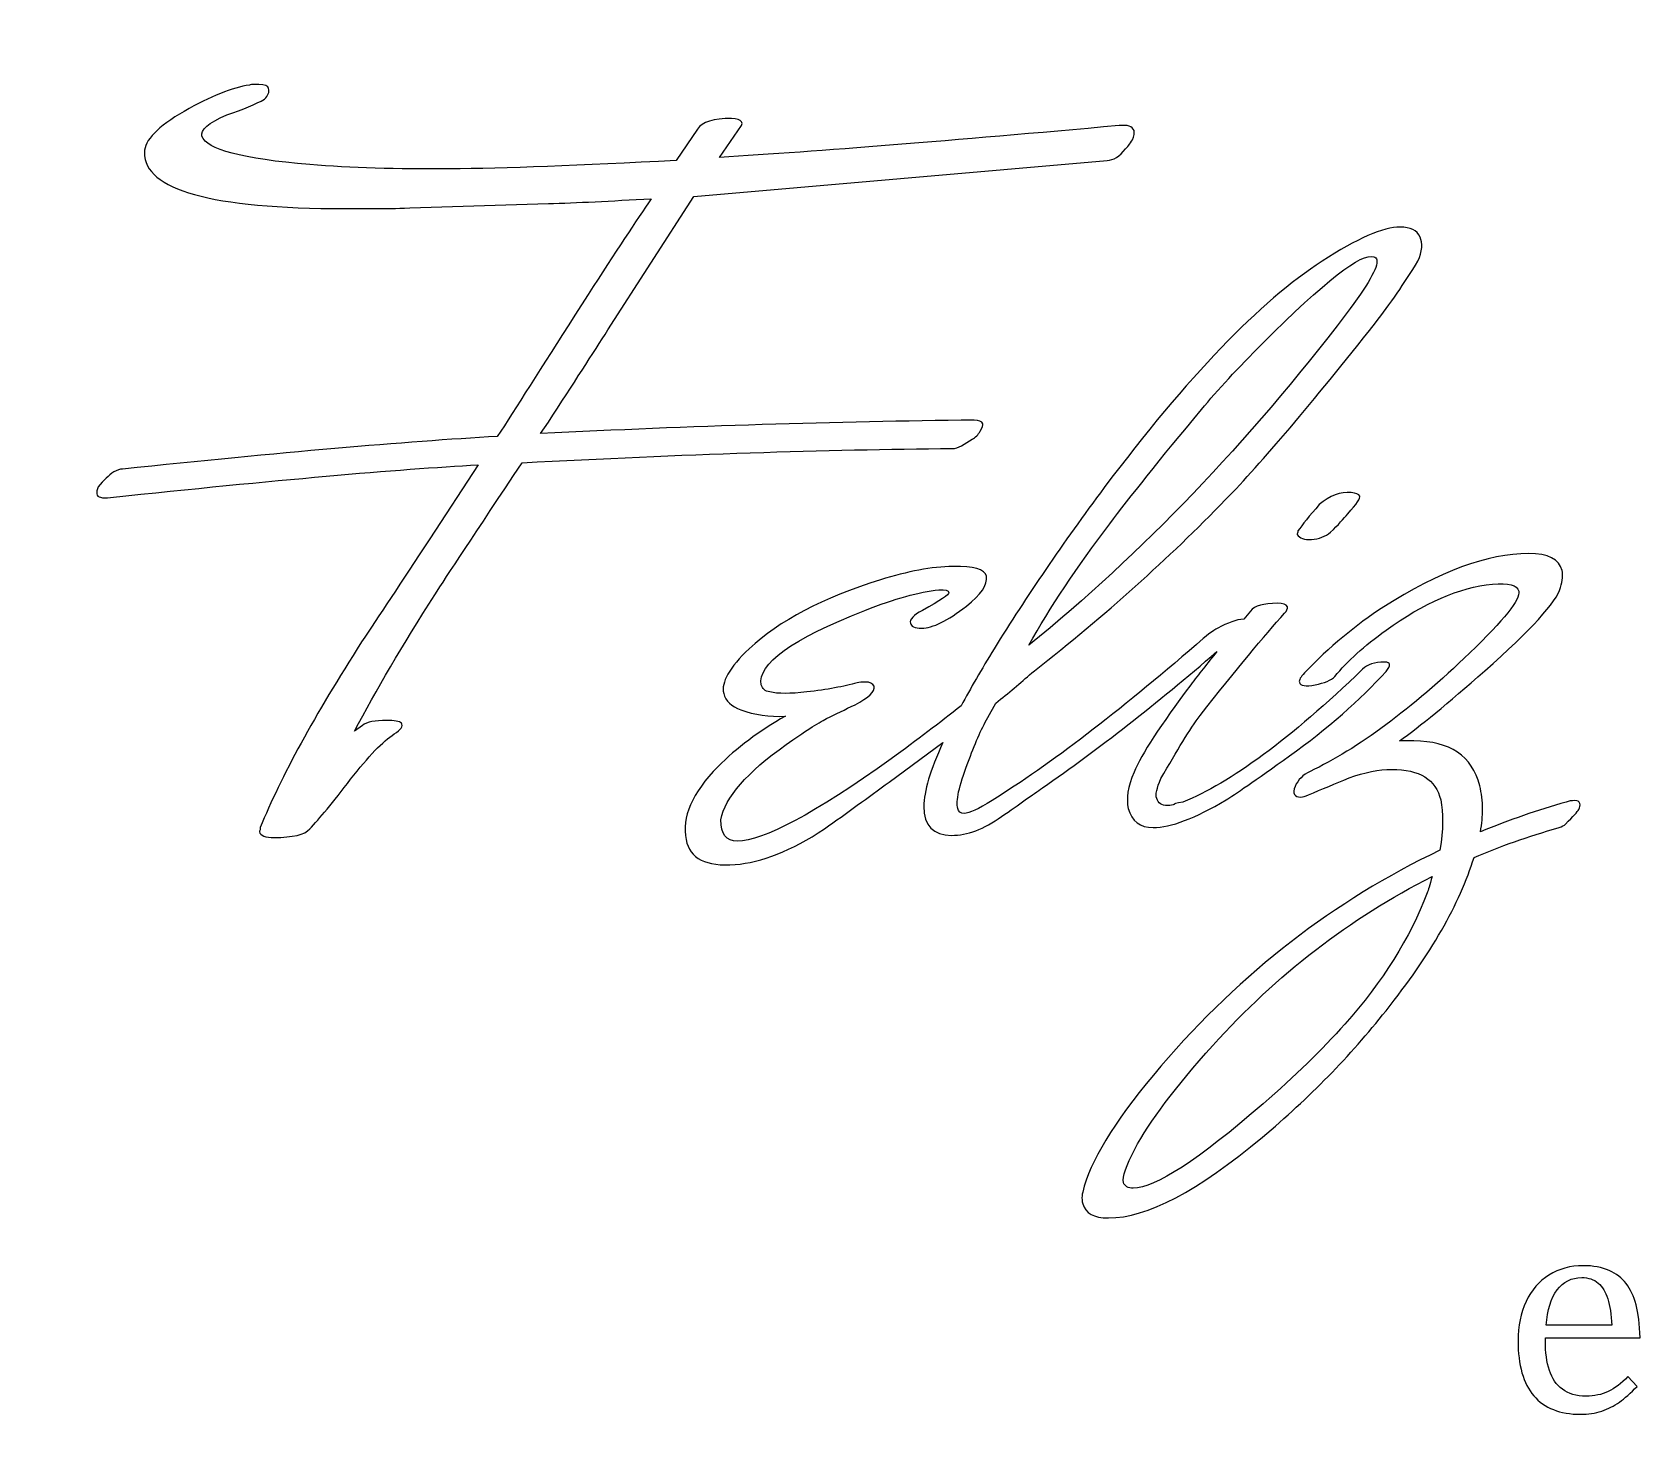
# Model space of a CAD drawing. Header units: millimetres. Extents: x 8111 to 9232, y 1489 to 2404.
# Drawn here: x 8969.1 to 9073.8, y 2016.1 to 2107.6 of the extents above; entities that cross this region are included whole.
import ezdxf

# ---------------------------------------------------------------- set-up
doc = ezdxf.new("R2010")
doc.units = ezdxf.units.MM
doc.header["$MEASUREMENT"] = 0
doc.layers.add('Camada 1', color=7, linetype='Continuous')

msp = doc.modelspace()

# ---------------------------------------------------------------- linework, layer by layer
at = {"layer": 'Camada 1', "color": 250, "lineweight": 20}
msp.add_open_spline([(8951.9421, 1934.7116), (9073.2673, 1934.7116), (9102.3449, 1934.7112), (9231.9422, 1934.7112), (9231.9422, 1934.7112), (9231.9422, 1934.7112), (9231.9422, 2274.7112), (9231.9422, 2274.7112), (9231.9422, 2274.7112), (9102.1938, 2274.7112), (9073.5808, 2274.7112), (8951.9421, 2274.7112), (8951.9421, 2274.7112), (8941.5139, 2274.7112), (8930.8703, 2274.7112), (8920.4421, 2274.7112), (8920.4421, 2274.7112), (8920.4421, 2274.7112), (8905.4421, 2274.7112), (8905.4421, 2274.7112), (8905.4421, 2274.7112), (8905.4421, 2274.7112), (8905.4421, 2271.7114), (8905.4421, 2271.7114), (8905.4421, 2271.7114), (8905.4421, 2271.7114), (8861.4421, 2271.7114), (8861.4421, 2271.7114), (8861.4421, 2271.7114), (8861.4421, 2271.7114), (8861.4421, 2274.7112), (8861.4421, 2274.7112), (8861.4421, 2274.7112), (8861.4421, 2274.7112), (8846.4421, 2274.7112), (8846.4421, 2274.7112), (8846.4421, 2274.7112), (8846.4421, 2274.7112), (8846.4421, 1934.7116), (8846.4421, 1934.7116), (8846.4421, 1934.7116), (8846.4421, 1934.7116), (8861.4421, 1934.7116), (8861.4421, 1934.7116), (8861.4421, 1934.7116), (8861.4421, 1934.7116), (8861.4421, 1937.7114), (8861.4421, 1937.7114), (8861.4421, 1937.7114), (8861.4421, 1937.7114), (8905.4421, 1937.7114), (8905.4421, 1937.7114), (8905.4421, 1937.7114), (8905.4421, 1937.7114), (8905.4421, 1934.7116), (8905.4421, 1934.7116), (8905.4421, 1934.7116), (8905.4421, 1934.7116), (8920.4421, 1934.7116), (8920.4421, 1934.7116), (8920.4421, 1934.7116), (8930.8703, 1934.7116), (8941.5139, 1934.7116), (8951.9421, 1934.7116)], degree=3, knots=[0, 0, 0, 0, 0.05882353, 0.05882353, 0.05882353, 0.05882353, 0.11764706, 0.11764706, 0.11764706, 0.11764706, 0.17647059, 0.17647059, 0.17647059, 0.17647059, 0.23529412, 0.23529412, 0.23529412, 0.23529412, 0.29411765, 0.29411765, 0.29411765, 0.29411765, 0.35294118, 0.35294118, 0.35294118, 0.35294118, 0.41176471, 0.41176471, 0.41176471, 0.41176471, 0.47058824, 0.47058824, 0.47058824, 0.47058824, 0.52941176, 0.52941176, 0.52941176, 0.52941176, 0.58823529, 0.58823529, 0.58823529, 0.58823529, 0.64705882, 0.64705882, 0.64705882, 0.64705882, 0.70588235, 0.70588235, 0.70588235, 0.70588235, 0.76470588, 0.76470588, 0.76470588, 0.76470588, 0.82352941, 0.82352941, 0.82352941, 0.82352941, 0.88235294, 0.88235294, 0.88235294, 0.88235294, 1, 1, 1, 1], dxfattribs=at)
at = {"layer": 'Camada 1', "color": 114}
for points, knots in [([(9039.8783, 2101.4995), (9040.4327, 2101.5611), (9040.7561, 2101.4533), (9040.8485, 2101.1761), (9040.8485, 2101.1761), (9040.8793, 2101.022), (9040.8485, 2100.8218), (9040.7561, 2100.5754), (9040.7561, 2100.5754), (9040.5713, 2100.2982), (9040.4173, 2100.098), (9040.2941, 2099.9748), (9040.2941, 2099.9748), (9039.9245, 2099.482), (9039.5241, 2099.2355), (9039.0928, 2099.2355), (9039.0928, 2099.2355), (9039.0928, 2099.2355), (9012.2029, 2096.8792), (9012.2029, 2096.8792), (9012.2029, 2096.8792), (9012.2029, 2096.8792), (9006.6124, 2088.1931), (9006.6124, 2088.1931), (9006.6124, 2088.1931), (9005.6575, 2086.7146), (9004.3639, 2084.7125), (9002.7314, 2082.1868), (9002.7314, 2082.1868), (9002.7314, 2082.1868), (9002.2232, 2081.4475), (9002.2232, 2081.4475), (9002.2232, 2081.4475), (9012.0489, 2081.9404), (9021.4588, 2082.233), (9030.4529, 2082.3254), (9030.4529, 2082.3254), (9030.761, 2082.3254), (9030.9458, 2082.2484), (9031.0074, 2082.0944), (9031.0074, 2082.0944), (9031.0382, 2082.002), (9030.9843, 2081.8403), (9030.8457, 2081.6093), (9030.8457, 2081.6093), (9030.7071, 2081.3782), (9030.5299, 2081.2011), (9030.3143, 2081.0779), (9030.3143, 2081.0779), (9030.3143, 2081.0779), (9029.6213, 2080.6621), (9029.6213, 2080.6621), (9029.6213, 2080.6621), (9029.4057, 2080.5389), (9029.2055, 2080.4773), (9029.0207, 2080.4773), (9029.0207, 2080.4773), (9020.8274, 2080.4157), (9011.4945, 2080.1077), (9001.0219, 2079.5532), (9001.0219, 2079.5532), (8997.9725, 2074.9638), (8996.0782, 2072.0992), (8995.339, 2070.9596), (8995.339, 2070.9596), (8993.2444, 2067.6638), (8991.5041, 2064.7068), (8990.1181, 2062.0887), (8990.1181, 2062.0887), (8990.1181, 2062.0887), (8990.6263, 2062.4583), (8990.6263, 2062.4583), (8990.6263, 2062.4583), (8990.9343, 2062.6739), (8991.4579, 2062.7817), (8992.1972, 2062.7817), (8992.1972, 2062.7817), (8992.7208, 2062.7817), (8993.0442, 2062.7201), (8993.1674, 2062.5969), (8993.1674, 2062.5969), (8993.2906, 2062.4121), (8993.1366, 2062.1811), (8992.7054, 2061.8961), (8992.7054, 2061.8961), (8991.9662, 2061.4341), (8991.019, 2060.4485), (8989.864, 2058.9469), (8989.864, 2058.9469), (8988.7089, 2057.4453), (8987.8233, 2056.3672), (8987.2073, 2055.7127), (8987.2073, 2055.7127), (8986.8685, 2055.3431), (8986.0984, 2055.1583), (8984.8972, 2055.1583), (8984.8972, 2055.1583), (8984.3119, 2055.1583), (8983.9885, 2055.2815), (8983.9269, 2055.5279), (8983.9269, 2055.5279), (8983.9269, 2055.5279), (8983.9423, 2055.5741), (8983.9731, 2055.6665), (8983.9731, 2055.6665), (8983.9731, 2055.6665), (8983.9731, 2055.8051), (8983.9731, 2055.8051), (8983.9731, 2055.8051), (8985.3284, 2059.1086), (8987.5307, 2063.1359), (8990.5801, 2067.8871), (8990.5801, 2067.8871), (8991.6582, 2069.4965), (8993.1366, 2071.7296), (8995.0155, 2074.6019), (8995.0155, 2074.6019), (8995.0155, 2074.6019), (8998.1573, 2079.4146), (8998.1573, 2079.4146), (8998.1573, 2079.4146), (8992.9518, 2079.1374), (8984.9742, 2078.429), (8974.2244, 2077.2893), (8974.2244, 2077.2893), (8973.6699, 2077.2277), (8973.3773, 2077.3047), (8973.3465, 2077.5203), (8973.3465, 2077.5203), (8973.3157, 2077.6435), (8973.3465, 2077.7975), (8973.4389, 2077.9823), (8973.4389, 2077.9823), (8973.7778, 2078.4136), (8974.1166, 2078.737), (8974.4554, 2078.9526), (8974.4554, 2078.9526), (8974.671, 2079.0758), (8974.8558, 2079.1374), (8975.0098, 2079.1374), (8975.0098, 2079.1374), (8985.2976, 2080.2155), (8993.4293, 2080.9239), (8999.4048, 2081.2627), (8999.4048, 2081.2627), (8999.4048, 2081.2627), (8999.8668, 2081.9558), (8999.8668, 2081.9558), (8999.8668, 2081.9558), (9001.1605, 2083.9887), (9002.9778, 2086.8378), (9005.3187, 2090.5033), (9005.3187, 2090.5033), (9007.1052, 2093.2754), (9008.4759, 2095.3545), (9009.4308, 2096.7406), (9009.4308, 2096.7406), (9006.7818, 2096.5866), (9004.5487, 2096.4788), (9002.7314, 2096.4172), (9002.7314, 2096.4172), (9002.7314, 2096.4172), (8993.7219, 2096.14), (8993.7219, 2096.14), (8993.7219, 2096.14), (8992.767, 2096.1092), (8992.1202, 2096.0938), (8991.7814, 2096.0938), (8991.7814, 2096.0938), (8991.7814, 2096.0938), (8989.5174, 2096.0938), (8989.5174, 2096.0938), (8989.5174, 2096.0938), (8980.8005, 2096.0938), (8976.4421, 2097.3104), (8976.4421, 2099.7438), (8976.4421, 2099.7438), (8976.4421, 2100.5446), (8977.3045, 2101.4379), (8979.0294, 2102.4235), (8979.0294, 2102.4235), (8980.7543, 2103.4092), (8982.1712, 2103.979), (8983.2801, 2104.133), (8983.2801, 2104.133), (8983.3417, 2104.1638), (8983.4495, 2104.1792), (8983.6035, 2104.1792), (8983.6035, 2104.1792), (8983.6035, 2104.1792), (8983.8807, 2104.1792), (8983.8807, 2104.1792), (8983.8807, 2104.1792), (8984.2811, 2104.1792), (8984.4968, 2104.0868), (8984.5276, 2103.902), (8984.5276, 2103.902), (8984.5892, 2103.6864), (8984.4968, 2103.4554), (8984.2503, 2103.209), (8984.2503, 2103.209), (8983.6959, 2102.901), (8982.8797, 2102.5621), (8981.8016, 2102.1925), (8981.8016, 2102.1925), (8980.6003, 2101.6689), (8980.0613, 2101.2069), (8980.1845, 2100.8064), (8980.1845, 2100.8064), (8980.4617, 2099.944), (8982.8027, 2099.328), (8987.2073, 2098.9583), (8987.2073, 2098.9583), (8989.8563, 2098.7427), (8992.8902, 2098.6503), (8996.3092, 2098.6811), (8996.3092, 2098.6811), (8999.8822, 2098.7119), (9004.7951, 2098.8967), (9011.0478, 2099.2278), (9011.0478, 2099.2278), (9011.0478, 2099.2278), (9012.4339, 2101.2762), (9012.4339, 2101.2762), (9012.4339, 2101.2762), (9012.7419, 2101.7305), (9013.4812, 2101.9615), (9014.6517, 2101.9615), (9014.6517, 2101.9615), (9015.0213, 2101.9615), (9015.2369, 2101.8845), (9015.2985, 2101.7382), (9015.2985, 2101.7382), (9015.3601, 2101.6766), (9015.3601, 2101.5996), (9015.2985, 2101.5072), (9015.2985, 2101.5072), (9015.2985, 2101.5072), (9013.8662, 2099.4204), (9013.8662, 2099.4204), (9013.8662, 2099.4204), (9020.3038, 2099.8208), (9028.9745, 2100.5138), (9039.8783, 2101.4995)], [0, 0, 0, 0, 0.01612903, 0.01612903, 0.01612903, 0.01612903, 0.03225806, 0.03225806, 0.03225806, 0.03225806, 0.0483871, 0.0483871, 0.0483871, 0.0483871, 0.06451613, 0.06451613, 0.06451613, 0.06451613, 0.08064516, 0.08064516, 0.08064516, 0.08064516, 0.09677419, 0.09677419, 0.09677419, 0.09677419, 0.11290323, 0.11290323, 0.11290323, 0.11290323, 0.12903226, 0.12903226, 0.12903226, 0.12903226, 0.14516129, 0.14516129, 0.14516129, 0.14516129, 0.16129032, 0.16129032, 0.16129032, 0.16129032, 0.17741935, 0.17741935, 0.17741935, 0.17741935, 0.19354839, 0.19354839, 0.19354839, 0.19354839, 0.20967742, 0.20967742, 0.20967742, 0.20967742, 0.22580645, 0.22580645, 0.22580645, 0.22580645, 0.24193548, 0.24193548, 0.24193548, 0.24193548, 0.25806452, 0.25806452, 0.25806452, 0.25806452, 0.27419355, 0.27419355, 0.27419355, 0.27419355, 0.29032258, 0.29032258, 0.29032258, 0.29032258, 0.30645161, 0.30645161, 0.30645161, 0.30645161, 0.32258065, 0.32258065, 0.32258065, 0.32258065, 0.33870968, 0.33870968, 0.33870968, 0.33870968, 0.35483871, 0.35483871, 0.35483871, 0.35483871, 0.37096774, 0.37096774, 0.37096774, 0.37096774, 0.38709677, 0.38709677, 0.38709677, 0.38709677, 0.40322581, 0.40322581, 0.40322581, 0.40322581, 0.41935484, 0.41935484, 0.41935484, 0.41935484, 0.43548387, 0.43548387, 0.43548387, 0.43548387, 0.4516129, 0.4516129, 0.4516129, 0.4516129, 0.46774194, 0.46774194, 0.46774194, 0.46774194, 0.48387097, 0.48387097, 0.48387097, 0.48387097, 0.5, 0.5, 0.5, 0.5, 0.51612903, 0.51612903, 0.51612903, 0.51612903, 0.53225806, 0.53225806, 0.53225806, 0.53225806, 0.5483871, 0.5483871, 0.5483871, 0.5483871, 0.56451613, 0.56451613, 0.56451613, 0.56451613, 0.58064516, 0.58064516, 0.58064516, 0.58064516, 0.59677419, 0.59677419, 0.59677419, 0.59677419, 0.61290323, 0.61290323, 0.61290323, 0.61290323, 0.62903226, 0.62903226, 0.62903226, 0.62903226, 0.64516129, 0.64516129, 0.64516129, 0.64516129, 0.66129032, 0.66129032, 0.66129032, 0.66129032, 0.67741935, 0.67741935, 0.67741935, 0.67741935, 0.69354839, 0.69354839, 0.69354839, 0.69354839, 0.70967742, 0.70967742, 0.70967742, 0.70967742, 0.72580645, 0.72580645, 0.72580645, 0.72580645, 0.74193548, 0.74193548, 0.74193548, 0.74193548, 0.75806452, 0.75806452, 0.75806452, 0.75806452, 0.77419355, 0.77419355, 0.77419355, 0.77419355, 0.79032258, 0.79032258, 0.79032258, 0.79032258, 0.80645161, 0.80645161, 0.80645161, 0.80645161, 0.82258065, 0.82258065, 0.82258065, 0.82258065, 0.83870968, 0.83870968, 0.83870968, 0.83870968, 0.85483871, 0.85483871, 0.85483871, 0.85483871, 0.87096774, 0.87096774, 0.87096774, 0.87096774, 0.88709677, 0.88709677, 0.88709677, 0.88709677, 0.90322581, 0.90322581, 0.90322581, 0.90322581, 0.91935484, 0.91935484, 0.91935484, 0.91935484, 0.93548387, 0.93548387, 0.93548387, 0.93548387, 0.9516129, 0.9516129, 0.9516129, 0.9516129, 0.96774194, 0.96774194, 0.96774194, 0.96774194, 1, 1, 1, 1]), ([(9055.7259, 2066.1083), (9056.0339, 2066.4163), (9056.5113, 2066.5703), (9057.1582, 2066.5703), (9057.1582, 2066.5703), (9057.3738, 2066.5703), (9057.4816, 2066.5241), (9057.4816, 2066.4317), (9057.4816, 2066.4317), (9057.4816, 2066.3085), (9057.4046, 2066.1545), (9057.2506, 2065.9697), (9057.2506, 2065.9697), (9055.5565, 2064.0908), (9053.462, 2062.2581), (9050.967, 2060.4716), (9050.967, 2060.4716), (9048.7185, 2058.8699), (9047.3478, 2057.915), (9046.855, 2057.607), (9046.855, 2057.607), (9044.8221, 2056.4057), (9043.2358, 2055.8051), (9042.0961, 2055.8051), (9042.0961, 2055.8051), (9041.2337, 2055.8051), (9040.6946, 2056.2209), (9040.479, 2057.0526), (9040.479, 2057.0526), (9040.325, 2057.6686), (9040.4482, 2058.454), (9040.8486, 2059.4089), (9040.8486, 2059.4089), (9041.3415, 2060.5794), (9042.5735, 2062.4737), (9044.5449, 2065.0918), (9044.5449, 2065.0918), (9045.0539, 2065.7656), (9045.6214, 2066.4904), (9046.2469, 2067.2661), (9046.2469, 2067.2661), (9042.312, 2063.8618), (9038.5258, 2060.9039), (9034.8885, 2058.3924), (9034.8885, 2058.3924), (9034.2724, 2057.9612), (9033.3869, 2057.3375), (9032.2318, 2056.5212), (9032.2318, 2056.5212), (9031.0768, 2055.705), (9029.991, 2055.2969), (9028.9745, 2055.2969), (9028.9745, 2055.2969), (9027.7733, 2055.2969), (9027.1726, 2055.9283), (9027.1726, 2057.1912), (9027.1726, 2057.1912), (9027.1726, 2058.1496), (9027.5828, 2059.5305), (9028.4028, 2061.3337), (9028.4028, 2061.3337), (9028.4028, 2061.3337), (9024.9087, 2058.7621), (9024.9087, 2058.7621), (9024.9087, 2058.7621), (9023.5534, 2057.7764), (9022.1519, 2056.76), (9020.7042, 2055.7127), (9020.7042, 2055.7127), (9018.5481, 2054.2958), (9016.6076, 2053.5258), (9014.8827, 2053.4026), (9014.8827, 2053.4026), (9013.0038, 2053.2486), (9011.9411, 2053.7876), (9011.6947, 2055.0197), (9011.6947, 2055.0197), (9011.3867, 2056.4673), (9012.0798, 2058.0536), (9013.7739, 2059.7785), (9013.7739, 2059.7785), (9014.9751, 2060.9798), (9016.4382, 2062.0733), (9018.1631, 2063.0589), (9018.1631, 2063.0589), (9017.1158, 2062.9973), (9016.1456, 2063.1359), (9015.2523, 2063.4747), (9015.2523, 2063.4747), (9014.6363, 2063.6903), (9014.2667, 2064.0446), (9014.1435, 2064.5374), (9014.1435, 2064.5374), (9013.9587, 2065.2458), (9014.5131, 2066.2161), (9015.8068, 2067.4482), (9015.8068, 2067.4482), (9017.7473, 2069.2655), (9020.5964, 2070.7593), (9024.3542, 2071.9298), (9024.3542, 2071.9298), (9026.1099, 2072.4842), (9027.6808, 2072.7769), (9029.0669, 2072.8077), (9029.0669, 2072.8077), (9030.4222, 2072.8385), (9031.146, 2072.6228), (9031.2384, 2072.1608), (9031.2384, 2072.1608), (9031.3308, 2071.6064), (9030.8996, 2070.9596), (9029.9448, 2070.2203), (9029.9448, 2070.2203), (9028.7127, 2069.2655), (9027.7424, 2068.788), (9027.034, 2068.788), (9027.034, 2068.788), (9026.572, 2068.788), (9026.3256, 2068.8958), (9026.2948, 2069.1114), (9026.2948, 2069.1114), (9026.2332, 2069.3579), (9026.495, 2069.6351), (9027.0802, 2069.9431), (9027.0802, 2069.9431), (9028.2507, 2070.5899), (9028.8205, 2070.975), (9028.7897, 2071.0982), (9028.7897, 2071.0982), (9028.7897, 2071.2522), (9028.5741, 2071.3138), (9028.1429, 2071.283), (9028.1429, 2071.283), (9026.88, 2071.1598), (9025.2783, 2070.7131), (9023.3378, 2069.9431), (9023.3378, 2069.9431), (9018.5635, 2068.0642), (9016.315, 2066.4471), (9016.5922, 2065.0918), (9016.5922, 2065.0918), (9016.6538, 2064.8454), (9016.8386, 2064.6914), (9017.1466, 2064.6298), (9017.1466, 2064.6298), (9017.6703, 2064.5066), (9018.4711, 2064.5066), (9019.5492, 2064.6298), (9019.5492, 2064.6298), (9020.8737, 2064.7838), (9021.9671, 2064.984), (9022.8296, 2065.2304), (9022.8296, 2065.2304), (9022.9528, 2065.2612), (9023.1376, 2065.2766), (9023.384, 2065.2766), (9023.384, 2065.2766), (9023.6612, 2065.2766), (9023.846, 2065.1842), (9023.9384, 2064.9994), (9023.9384, 2064.9994), (9024, 2064.6606), (9023.5842, 2064.2602), (9022.691, 2063.7981), (9022.691, 2063.7981), (9022.0441, 2063.4901), (9021.4281, 2063.1898), (9020.8428, 2062.8972), (9020.8428, 2062.8972), (9020.2576, 2062.6046), (9019.3798, 2062.0425), (9018.2093, 2061.2108), (9018.2093, 2061.2108), (9015.6528, 2059.3935), (9014.2359, 2057.761), (9013.9587, 2056.3133), (9013.9587, 2056.3133), (9013.9587, 2055.3893), (9014.3129, 2054.9273), (9015.0213, 2054.9273), (9015.0213, 2054.9273), (9016.7154, 2054.9273), (9020.0574, 2056.7138), (9025.0473, 2060.2868), (9025.0473, 2060.2868), (9026.7158, 2061.4918), (9028.2333, 2062.6398), (9029.6001, 2063.731), (9029.6001, 2063.731), (9030.2033, 2064.8543), (9030.9186, 2066.0932), (9031.7467, 2067.4482), (9031.7467, 2067.4482), (9033.8412, 2070.8363), (9036.2283, 2074.3323), (9038.9081, 2077.9361), (9038.9081, 2077.9361), (9044.3292, 2085.1438), (9049.0573, 2090.0566), (9053.0923, 2092.6748), (9053.0923, 2092.6748), (9055.3716, 2094.1533), (9057.0657, 2094.8925), (9058.1746, 2094.8925), (9058.1746, 2094.8925), (9058.8522, 2094.8925), (9059.2834, 2094.6769), (9059.4683, 2094.2457), (9059.4683, 2094.2457), (9059.6531, 2093.8452), (9059.6069, 2093.3216), (9059.3296, 2092.6748), (9059.3296, 2092.6748), (9058.4364, 2091.2271), (9057.5123, 2089.8872), (9056.5575, 2088.6551), (9056.5575, 2088.6551), (9052.3993, 2083.3881), (9049.1497, 2079.5532), (9046.8087, 2077.1507), (9046.8087, 2077.1507), (9043.1125, 2073.3313), (9038.9697, 2069.6197), (9034.3802, 2066.0159), (9034.3802, 2066.0159), (9034.3802, 2066.0159), (9034.1946, 2065.8696), (9034.1946, 2065.8696), (9034.1946, 2065.8696), (9033.4574, 2065.2086), (9032.6792, 2064.5557), (9031.8599, 2063.9111), (9031.8599, 2063.9111), (9031.8599, 2063.9111), (9031.3309, 2062.9665), (9031.3309, 2062.9665), (9031.3309, 2062.9665), (9030.8996, 2062.1965), (9030.4684, 2061.2108), (9030.0372, 2060.0095), (9030.0372, 2060.0095), (9029.452, 2058.5003), (9029.2364, 2057.5146), (9029.3904, 2057.0526), (9029.3904, 2057.0526), (9029.4212, 2056.837), (9029.5598, 2056.7292), (9029.8062, 2056.7292), (9029.8062, 2056.7292), (9030.1142, 2056.7292), (9030.7148, 2057.0064), (9031.6081, 2057.5608), (9031.6081, 2057.5608), (9035.3967, 2059.9325), (9039.8321, 2063.3207), (9044.9144, 2067.7254), (9044.9144, 2067.7254), (9045.5305, 2068.2798), (9045.9925, 2068.634), (9046.3005, 2068.788), (9046.3005, 2068.788), (9046.9452, 2069.1373), (9047.5079, 2069.3341), (9047.9886, 2069.3788), (9047.9886, 2069.3788), (9048.1321, 2069.5495), (9048.2779, 2069.7222), (9048.4259, 2069.8969), (9048.4259, 2069.8969), (9048.7031, 2070.2357), (9049.2883, 2070.4051), (9050.1816, 2070.4051), (9050.1816, 2070.4051), (9050.5512, 2070.4051), (9050.7668, 2070.3281), (9050.8284, 2070.1741), (9050.8284, 2070.1741), (9050.8592, 2070.0509), (9050.7976, 2069.9123), (9050.6436, 2069.7583), (9050.6436, 2069.7583), (9049.3499, 2068.3106), (9047.5172, 2066.0929), (9045.1455, 2063.1051), (9045.1455, 2063.1051), (9044.4986, 2062.2119), (9043.6516, 2060.8412), (9042.6043, 2058.9931), (9042.6043, 2058.9931), (9042.3271, 2058.377), (9042.2347, 2057.9458), (9042.3271, 2057.6994), (9042.3271, 2057.6994), (9042.4195, 2057.3914), (9042.6505, 2057.2374), (9043.0202, 2057.2374), (9043.0202, 2057.2374), (9043.2358, 2057.2374), (9043.3898, 2057.2682), (9043.4822, 2057.3298), (9043.4822, 2057.3298), (9043.3898, 2057.3298), (9043.5746, 2057.376), (9044.0366, 2057.4684), (9044.0366, 2057.4684), (9047.1168, 2058.7005), (9051.0132, 2061.5804), (9055.7259, 2066.1083)], [0, 0, 0, 0, 0.01282051, 0.01282051, 0.01282051, 0.01282051, 0.02564103, 0.02564103, 0.02564103, 0.02564103, 0.03846154, 0.03846154, 0.03846154, 0.03846154, 0.05128205, 0.05128205, 0.05128205, 0.05128205, 0.06410256, 0.06410256, 0.06410256, 0.06410256, 0.07692308, 0.07692308, 0.07692308, 0.07692308, 0.08974359, 0.08974359, 0.08974359, 0.08974359, 0.1025641, 0.1025641, 0.1025641, 0.1025641, 0.11538462, 0.11538462, 0.11538462, 0.11538462, 0.12820513, 0.12820513, 0.12820513, 0.12820513, 0.14102564, 0.14102564, 0.14102564, 0.14102564, 0.15384615, 0.15384615, 0.15384615, 0.15384615, 0.16666667, 0.16666667, 0.16666667, 0.16666667, 0.17948718, 0.17948718, 0.17948718, 0.17948718, 0.19230769, 0.19230769, 0.19230769, 0.19230769, 0.20512821, 0.20512821, 0.20512821, 0.20512821, 0.21794872, 0.21794872, 0.21794872, 0.21794872, 0.23076923, 0.23076923, 0.23076923, 0.23076923, 0.24358974, 0.24358974, 0.24358974, 0.24358974, 0.25641026, 0.25641026, 0.25641026, 0.25641026, 0.26923077, 0.26923077, 0.26923077, 0.26923077, 0.28205128, 0.28205128, 0.28205128, 0.28205128, 0.29487179, 0.29487179, 0.29487179, 0.29487179, 0.30769231, 0.30769231, 0.30769231, 0.30769231, 0.32051282, 0.32051282, 0.32051282, 0.32051282, 0.33333333, 0.33333333, 0.33333333, 0.33333333, 0.34615385, 0.34615385, 0.34615385, 0.34615385, 0.35897436, 0.35897436, 0.35897436, 0.35897436, 0.37179487, 0.37179487, 0.37179487, 0.37179487, 0.38461538, 0.38461538, 0.38461538, 0.38461538, 0.3974359, 0.3974359, 0.3974359, 0.3974359, 0.41025641, 0.41025641, 0.41025641, 0.41025641, 0.42307692, 0.42307692, 0.42307692, 0.42307692, 0.43589744, 0.43589744, 0.43589744, 0.43589744, 0.44871795, 0.44871795, 0.44871795, 0.44871795, 0.46153846, 0.46153846, 0.46153846, 0.46153846, 0.47435897, 0.47435897, 0.47435897, 0.47435897, 0.48717949, 0.48717949, 0.48717949, 0.48717949, 0.5, 0.5, 0.5, 0.5, 0.51282051, 0.51282051, 0.51282051, 0.51282051, 0.52564103, 0.52564103, 0.52564103, 0.52564103, 0.53846154, 0.53846154, 0.53846154, 0.53846154, 0.55128205, 0.55128205, 0.55128205, 0.55128205, 0.56410256, 0.56410256, 0.56410256, 0.56410256, 0.57692308, 0.57692308, 0.57692308, 0.57692308, 0.58974359, 0.58974359, 0.58974359, 0.58974359, 0.6025641, 0.6025641, 0.6025641, 0.6025641, 0.61538462, 0.61538462, 0.61538462, 0.61538462, 0.62820513, 0.62820513, 0.62820513, 0.62820513, 0.64102564, 0.64102564, 0.64102564, 0.64102564, 0.65384615, 0.65384615, 0.65384615, 0.65384615, 0.66666667, 0.66666667, 0.66666667, 0.66666667, 0.67948718, 0.67948718, 0.67948718, 0.67948718, 0.69230769, 0.69230769, 0.69230769, 0.69230769, 0.70512821, 0.70512821, 0.70512821, 0.70512821, 0.71794872, 0.71794872, 0.71794872, 0.71794872, 0.73076923, 0.73076923, 0.73076923, 0.73076923, 0.74358974, 0.74358974, 0.74358974, 0.74358974, 0.75641026, 0.75641026, 0.75641026, 0.75641026, 0.76923077, 0.76923077, 0.76923077, 0.76923077, 0.78205128, 0.78205128, 0.78205128, 0.78205128, 0.79487179, 0.79487179, 0.79487179, 0.79487179, 0.80769231, 0.80769231, 0.80769231, 0.80769231, 0.82051282, 0.82051282, 0.82051282, 0.82051282, 0.83333333, 0.83333333, 0.83333333, 0.83333333, 0.84615385, 0.84615385, 0.84615385, 0.84615385, 0.85897436, 0.85897436, 0.85897436, 0.85897436, 0.87179487, 0.87179487, 0.87179487, 0.87179487, 0.88461538, 0.88461538, 0.88461538, 0.88461538, 0.8974359, 0.8974359, 0.8974359, 0.8974359, 0.91025641, 0.91025641, 0.91025641, 0.91025641, 0.92307692, 0.92307692, 0.92307692, 0.92307692, 0.93589744, 0.93589744, 0.93589744, 0.93589744, 0.94871795, 0.94871795, 0.94871795, 0.94871795, 0.96153846, 0.96153846, 0.96153846, 0.96153846, 0.97435897, 0.97435897, 0.97435897, 0.97435897, 1, 1, 1, 1]), ([(9054.6632, 2089.2558), (9056.0801, 2091.1039), (9056.7423, 2092.2744), (9056.6499, 2092.7672), (9056.6499, 2092.7672), (9056.6191, 2092.8596), (9056.5575, 2092.9212), (9056.4651, 2092.952), (9056.4651, 2092.952), (9055.695, 2093.26), (9053.2771, 2091.3811), (9049.2113, 2087.3153), (9049.2113, 2087.3153), (9047.6096, 2085.7136), (9046.2851, 2084.2813), (9045.2379, 2083.0184), (9045.2379, 2083.0184), (9042.5273, 2079.7534), (9040.5406, 2077.2739), (9039.2777, 2075.5798), (9039.2777, 2075.5798), (9037.1216, 2072.7461), (9035.3659, 2070.1125), (9034.0106, 2067.6792), (9034.0106, 2067.6792), (9041.3722, 2073.6547), (9048.2564, 2080.8469), (9054.6632, 2089.2558)], [0, 0, 0, 0, 0.125, 0.125, 0.125, 0.125, 0.25, 0.25, 0.25, 0.25, 0.375, 0.375, 0.375, 0.375, 0.5, 0.5, 0.5, 0.5, 0.625, 0.625, 0.625, 0.625, 0.75, 0.75, 0.75, 0.75, 1, 1, 1, 1]), ([(9055.5411, 2077.3817), (9055.6027, 2077.2585), (9055.3409, 2076.8735), (9054.7556, 2076.2266), (9054.7556, 2076.2266), (9054.5092, 2075.9186), (9054.1396, 2075.5182), (9053.6468, 2075.0254), (9053.6468, 2075.0254), (9053.3079, 2074.7482), (9052.8921, 2074.5942), (9052.3993, 2074.5634), (9052.3993, 2074.5634), (9051.9373, 2074.5326), (9051.6293, 2074.6404), (9051.4752, 2074.8868), (9051.4752, 2074.8868), (9051.4752, 2074.9176), (9051.4906, 2074.9946), (9051.5214, 2075.1178), (9051.5214, 2075.1178), (9051.7987, 2075.5182), (9052.2607, 2076.088), (9052.9075, 2076.8273), (9052.9075, 2076.8273), (9053.5852, 2077.4125), (9054.2782, 2077.6743), (9054.9866, 2077.6127), (9054.9866, 2077.6127), (9055.2947, 2077.5819), (9055.4795, 2077.5049), (9055.5411, 2077.3817)], [0, 0, 0, 0, 0.11111111, 0.11111111, 0.11111111, 0.11111111, 0.22222222, 0.22222222, 0.22222222, 0.22222222, 0.33333333, 0.33333333, 0.33333333, 0.33333333, 0.44444444, 0.44444444, 0.44444444, 0.44444444, 0.55555556, 0.55555556, 0.55555556, 0.55555556, 0.66666667, 0.66666667, 0.66666667, 0.66666667, 0.77777778, 0.77777778, 0.77777778, 0.77777778, 1, 1, 1, 1]), ([(9068.6164, 2071.4293), (9068.3392, 2070.4821), (9066.6913, 2068.6648), (9063.6727, 2066.0005), (9063.6727, 2066.0005), (9061.2702, 2063.8829), (9059.4221, 2062.3659), (9058.1284, 2061.4418), (9058.1284, 2061.4418), (9058.4672, 2061.4418), (9058.7752, 2061.4418), (9059.0525, 2061.4418), (9059.0525, 2061.4418), (9061.4242, 2061.4418), (9062.8565, 2060.4716), (9063.3493, 2058.5311), (9063.3493, 2058.5311), (9063.4725, 2058.0382), (9063.5341, 2057.53), (9063.5341, 2057.0064), (9063.5341, 2057.0064), (9063.5341, 2056.5443), (9063.4879, 2056.0515), (9063.3955, 2055.5279), (9063.3955, 2055.5279), (9065.2744, 2056.2979), (9067.1379, 2056.9448), (9068.986, 2057.4684), (9068.986, 2057.4684), (9069.14, 2057.53), (9069.3248, 2057.5608), (9069.5404, 2057.5608), (9069.5404, 2057.5608), (9069.7253, 2057.5608), (9069.8331, 2057.4992), (9069.8639, 2057.376), (9069.8639, 2057.376), (9069.8947, 2057.2528), (9069.8716, 2057.1219), (9069.7946, 2056.9833), (9069.7946, 2056.9833), (9069.7176, 2056.8447), (9069.4326, 2056.5289), (9068.9398, 2056.0361), (9068.9398, 2056.0361), (9068.8474, 2055.9437), (9068.7088, 2055.8667), (9068.524, 2055.8051), (9068.524, 2055.8051), (9066.4911, 2055.2199), (9064.643, 2054.573), (9062.9797, 2053.8646), (9062.9797, 2053.8646), (9062.0556, 2050.846), (9060.1459, 2047.5194), (9057.2505, 2043.8848), (9057.2505, 2043.8848), (9054.9096, 2040.9279), (9052.2299, 2038.1865), (9049.2113, 2035.6608), (9049.2113, 2035.6608), (9045.0223, 2032.1494), (9041.6803, 2030.3937), (9039.1853, 2030.3937), (9039.1853, 2030.3937), (9038.2305, 2030.3937), (9037.676, 2030.7017), (9037.522, 2031.3177), (9037.522, 2031.3177), (9037.4604, 2031.5025), (9037.445, 2031.6719), (9037.4758, 2031.826), (9037.4758, 2031.826), (9037.4758, 2031.9492), (9037.522, 2032.1648), (9037.6144, 2032.4728), (9037.6144, 2032.4728), (9038.2305, 2034.5057), (9039.8938, 2037.1084), (9042.6043, 2040.281), (9042.6043, 2040.281), (9047.8406, 2046.3798), (9053.8932, 2051.0616), (9060.7619, 2054.3266), (9060.7619, 2054.3266), (9060.9776, 2055.6819), (9060.993, 2056.7754), (9060.8082, 2057.607), (9060.8082, 2057.607), (9060.5001, 2058.9315), (9059.4375, 2059.5937), (9057.6202, 2059.5937), (9057.6202, 2059.5937), (9056.7885, 2059.5937), (9055.8645, 2059.4089), (9054.848, 2059.0393), (9054.848, 2059.0393), (9053.9548, 2058.6697), (9053.0769, 2058.3), (9052.2145, 2057.9304), (9052.2145, 2057.9304), (9051.9989, 2057.838), (9051.8294, 2057.7918), (9051.7062, 2057.7918), (9051.7062, 2057.7918), (9051.275, 2057.7918), (9051.1518, 2058.0228), (9051.3366, 2058.4849), (9051.3366, 2058.4849), (9051.5214, 2058.9161), (9051.8448, 2059.2395), (9052.3069, 2059.4551), (9052.3069, 2059.4551), (9055.4178, 2060.9336), (9058.883, 2063.5055), (9062.7025, 2067.1709), (9062.7025, 2067.1709), (9064.951, 2069.3271), (9066.0136, 2070.6669), (9065.8904, 2071.1906), (9065.8904, 2071.1906), (9065.798, 2071.591), (9065.2282, 2071.745), (9064.1809, 2071.6526), (9064.1809, 2071.6526), (9062.0248, 2071.437), (9059.7147, 2070.4359), (9057.2505, 2068.6494), (9057.2505, 2068.6494), (9055.8337, 2067.633), (9054.7248, 2066.6319), (9053.924, 2065.6463), (9053.924, 2065.6463), (9053.6775, 2065.3998), (9053.2463, 2065.215), (9052.6303, 2065.0918), (9052.6303, 2065.0918), (9052.0143, 2064.9686), (9051.6754, 2065.0302), (9051.6138, 2065.2766), (9051.6138, 2065.2766), (9051.583, 2065.3998), (9051.6908, 2065.6001), (9051.9373, 2065.8773), (9051.9373, 2065.8773), (9053.5389, 2067.5406), (9055.2638, 2068.9728), (9057.1119, 2070.1741), (9057.1119, 2070.1741), (9060.7157, 2072.4842), (9063.8575, 2073.6393), (9066.5373, 2073.6393), (9066.5373, 2073.6393), (9067.8001, 2073.6393), (9068.524, 2073.2697), (9068.7088, 2072.5381), (9068.7088, 2072.5381), (9068.7704, 2072.2609), (9068.7396, 2071.8913), (9068.6164, 2071.4293)], [0, 0, 0, 0, 0.02439024, 0.02439024, 0.02439024, 0.02439024, 0.04878049, 0.04878049, 0.04878049, 0.04878049, 0.07317073, 0.07317073, 0.07317073, 0.07317073, 0.09756098, 0.09756098, 0.09756098, 0.09756098, 0.12195122, 0.12195122, 0.12195122, 0.12195122, 0.14634146, 0.14634146, 0.14634146, 0.14634146, 0.17073171, 0.17073171, 0.17073171, 0.17073171, 0.19512195, 0.19512195, 0.19512195, 0.19512195, 0.2195122, 0.2195122, 0.2195122, 0.2195122, 0.24390244, 0.24390244, 0.24390244, 0.24390244, 0.26829268, 0.26829268, 0.26829268, 0.26829268, 0.29268293, 0.29268293, 0.29268293, 0.29268293, 0.31707317, 0.31707317, 0.31707317, 0.31707317, 0.34146341, 0.34146341, 0.34146341, 0.34146341, 0.36585366, 0.36585366, 0.36585366, 0.36585366, 0.3902439, 0.3902439, 0.3902439, 0.3902439, 0.41463415, 0.41463415, 0.41463415, 0.41463415, 0.43902439, 0.43902439, 0.43902439, 0.43902439, 0.46341463, 0.46341463, 0.46341463, 0.46341463, 0.48780488, 0.48780488, 0.48780488, 0.48780488, 0.51219512, 0.51219512, 0.51219512, 0.51219512, 0.53658537, 0.53658537, 0.53658537, 0.53658537, 0.56097561, 0.56097561, 0.56097561, 0.56097561, 0.58536585, 0.58536585, 0.58536585, 0.58536585, 0.6097561, 0.6097561, 0.6097561, 0.6097561, 0.63414634, 0.63414634, 0.63414634, 0.63414634, 0.65853659, 0.65853659, 0.65853659, 0.65853659, 0.68292683, 0.68292683, 0.68292683, 0.68292683, 0.70731707, 0.70731707, 0.70731707, 0.70731707, 0.73170732, 0.73170732, 0.73170732, 0.73170732, 0.75609756, 0.75609756, 0.75609756, 0.75609756, 0.7804878, 0.7804878, 0.7804878, 0.7804878, 0.80487805, 0.80487805, 0.80487805, 0.80487805, 0.82926829, 0.82926829, 0.82926829, 0.82926829, 0.85365854, 0.85365854, 0.85365854, 0.85365854, 0.87804878, 0.87804878, 0.87804878, 0.87804878, 0.90243902, 0.90243902, 0.90243902, 0.90243902, 0.92682927, 0.92682927, 0.92682927, 0.92682927, 0.95121951, 0.95121951, 0.95121951, 0.95121951, 1, 1, 1, 1]), ([(9054.5708, 2043.007), (9057.0349, 2045.7791), (9058.8214, 2048.6283), (9059.9303, 2051.5545), (9059.9303, 2051.5545), (9059.9919, 2051.7085), (9060.0997, 2052.0627), (9060.2537, 2052.6171), (9060.2537, 2052.6171), (9054.8942, 2049.9066), (9050.1353, 2046.2412), (9045.9771, 2041.6209), (9045.9771, 2041.6209), (9043.5438, 2038.9103), (9041.8497, 2036.6618), (9040.8948, 2034.8753), (9040.8948, 2034.8753), (9040.3404, 2033.7973), (9040.094, 2033.0734), (9040.1556, 2032.7038), (9040.1556, 2032.7038), (9040.248, 2032.4574), (9040.4636, 2032.3342), (9040.8024, 2032.3342), (9040.8024, 2032.3342), (9042.2193, 2032.3342), (9045.0377, 2034.1669), (9049.2575, 2037.8323), (9049.2575, 2037.8323), (9051.3212, 2039.6188), (9053.0923, 2041.3437), (9054.5708, 2043.007)], [0, 0, 0, 0, 0.11111111, 0.11111111, 0.11111111, 0.11111111, 0.22222222, 0.22222222, 0.22222222, 0.22222222, 0.33333333, 0.33333333, 0.33333333, 0.33333333, 0.44444444, 0.44444444, 0.44444444, 0.44444444, 0.55555556, 0.55555556, 0.55555556, 0.55555556, 0.66666667, 0.66666667, 0.66666667, 0.66666667, 0.77777778, 0.77777778, 0.77777778, 0.77777778, 1, 1, 1, 1]), ([(9073.5892, 2019.4324), (9073.1718, 2018.9951), (9072.788, 2018.6545), (9072.4408, 2018.4041), (9072.4408, 2018.4041), (9072.0902, 2018.1571), (9071.7097, 2017.9635), (9071.2924, 2017.8232), (9071.2924, 2017.8232), (9070.875, 2017.683), (9070.4144, 2017.613), (9069.9103, 2017.613), (9069.9103, 2017.613), (9068.5683, 2017.613), (9067.5534, 2018.0168), (9066.8689, 2018.8215), (9066.8689, 2018.8215), (9066.1847, 2019.626), (9065.8441, 2020.8145), (9065.8441, 2022.3868), (9065.8441, 2022.3868), (9065.8441, 2023.3583), (9066.0177, 2024.2163), (9066.3649, 2024.9574), (9066.3649, 2024.9574), (9066.7154, 2025.7018), (9067.2128, 2026.2761), (9067.8572, 2026.68), (9067.8572, 2026.68), (9068.5048, 2027.084), (9069.2459, 2027.2877), (9070.0872, 2027.2877), (9070.0872, 2027.2877), (9070.7448, 2027.2877), (9071.3057, 2027.1808), (9071.7698, 2026.9738), (9071.7698, 2026.9738), (9072.2338, 2026.7634), (9072.6043, 2026.4797), (9072.8815, 2026.1192), (9072.8815, 2026.1192), (9073.1586, 2025.7553), (9073.3722, 2025.298), (9073.5258, 2024.7471), (9073.5258, 2024.7471), (9073.6794, 2024.1963), (9073.7661, 2023.4785), (9073.7862, 2022.5905), (9073.7862, 2022.5905), (9073.7862, 2022.5905), (9067.6234, 2022.5905), (9067.6234, 2022.5905), (9067.6234, 2022.5905), (9067.6234, 2022.5905), (9067.6234, 2022.4169), (9067.6234, 2022.4169), (9067.6234, 2022.4169), (9067.6234, 2021.6457), (9067.7102, 2020.9981), (9067.8838, 2020.4739), (9067.8838, 2020.4739), (9068.0541, 2019.9498), (9068.3379, 2019.5392), (9068.7318, 2019.2421), (9068.7318, 2019.2421), (9069.1291, 2018.9449), (9069.6398, 2018.798), (9070.2742, 2018.798), (9070.2742, 2018.798), (9070.8083, 2018.798), (9071.289, 2018.8949), (9071.7163, 2019.0951), (9071.7163, 2019.0951), (9072.1437, 2019.2954), (9072.5677, 2019.6192), (9072.9916, 2020.07), (9072.9916, 2020.07), (9072.9916, 2020.07), (9073.5892, 2019.4324), (9073.5892, 2019.4324)], [0, 0, 0, 0, 0.04761905, 0.04761905, 0.04761905, 0.04761905, 0.0952381, 0.0952381, 0.0952381, 0.0952381, 0.14285714, 0.14285714, 0.14285714, 0.14285714, 0.19047619, 0.19047619, 0.19047619, 0.19047619, 0.23809524, 0.23809524, 0.23809524, 0.23809524, 0.28571429, 0.28571429, 0.28571429, 0.28571429, 0.33333333, 0.33333333, 0.33333333, 0.33333333, 0.38095238, 0.38095238, 0.38095238, 0.38095238, 0.42857143, 0.42857143, 0.42857143, 0.42857143, 0.47619048, 0.47619048, 0.47619048, 0.47619048, 0.52380952, 0.52380952, 0.52380952, 0.52380952, 0.57142857, 0.57142857, 0.57142857, 0.57142857, 0.61904762, 0.61904762, 0.61904762, 0.61904762, 0.66666667, 0.66666667, 0.66666667, 0.66666667, 0.71428571, 0.71428571, 0.71428571, 0.71428571, 0.76190476, 0.76190476, 0.76190476, 0.76190476, 0.80952381, 0.80952381, 0.80952381, 0.80952381, 0.85714286, 0.85714286, 0.85714286, 0.85714286, 0.9047619, 0.9047619, 0.9047619, 0.9047619, 1, 1, 1, 1]), ([(9071.9467, 2023.405), (9071.9066, 2024.1062), (9071.8198, 2024.6836), (9071.683, 2025.131), (9071.683, 2025.131), (9071.546, 2025.575), (9071.3391, 2025.9188), (9071.0653, 2026.1559), (9071.0653, 2026.1559), (9070.7915, 2026.3962), (9070.4344, 2026.5131), (9069.9903, 2026.5131), (9069.9903, 2026.5131), (9069.3194, 2026.5131), (9068.7819, 2026.246), (9068.3813, 2025.7051), (9068.3813, 2025.7051), (9067.9807, 2025.1678), (9067.7437, 2024.3999), (9067.6736, 2023.405), (9067.6736, 2023.405), (9067.6736, 2023.405), (9071.9467, 2023.405), (9071.9467, 2023.405)], [0, 0, 0, 0, 0.14285714, 0.14285714, 0.14285714, 0.14285714, 0.28571429, 0.28571429, 0.28571429, 0.28571429, 0.42857143, 0.42857143, 0.42857143, 0.42857143, 0.57142857, 0.57142857, 0.57142857, 0.57142857, 0.71428571, 0.71428571, 0.71428571, 0.71428571, 1, 1, 1, 1])]:
    msp.add_open_spline(points, degree=3, knots=knots, dxfattribs=at)

doc.saveas('drawing.dxf')
